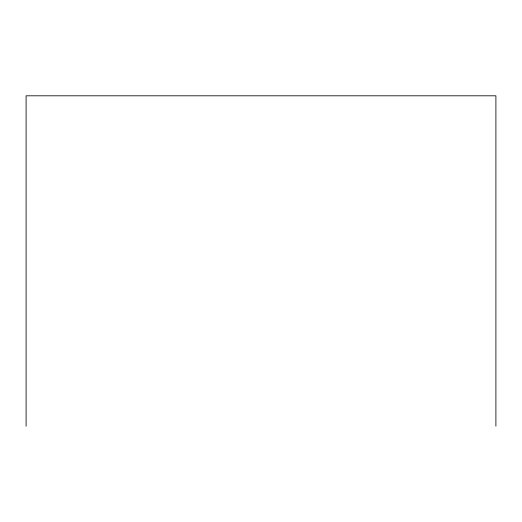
<?xml version="1.0" encoding="UTF-8"?>
<svg xmlns="http://www.w3.org/2000/svg" width="522" height="522" viewBox="0 0 522 522"><rect width="100%" height="100%" fill="white"/><g stroke="black" fill="none" stroke-linecap="round" stroke-linejoin="round"><path stroke-width="0.78" d="M495.9 426.193L495.9 95.807L26.1 95.807L26.1 426.193"/></g></svg>
